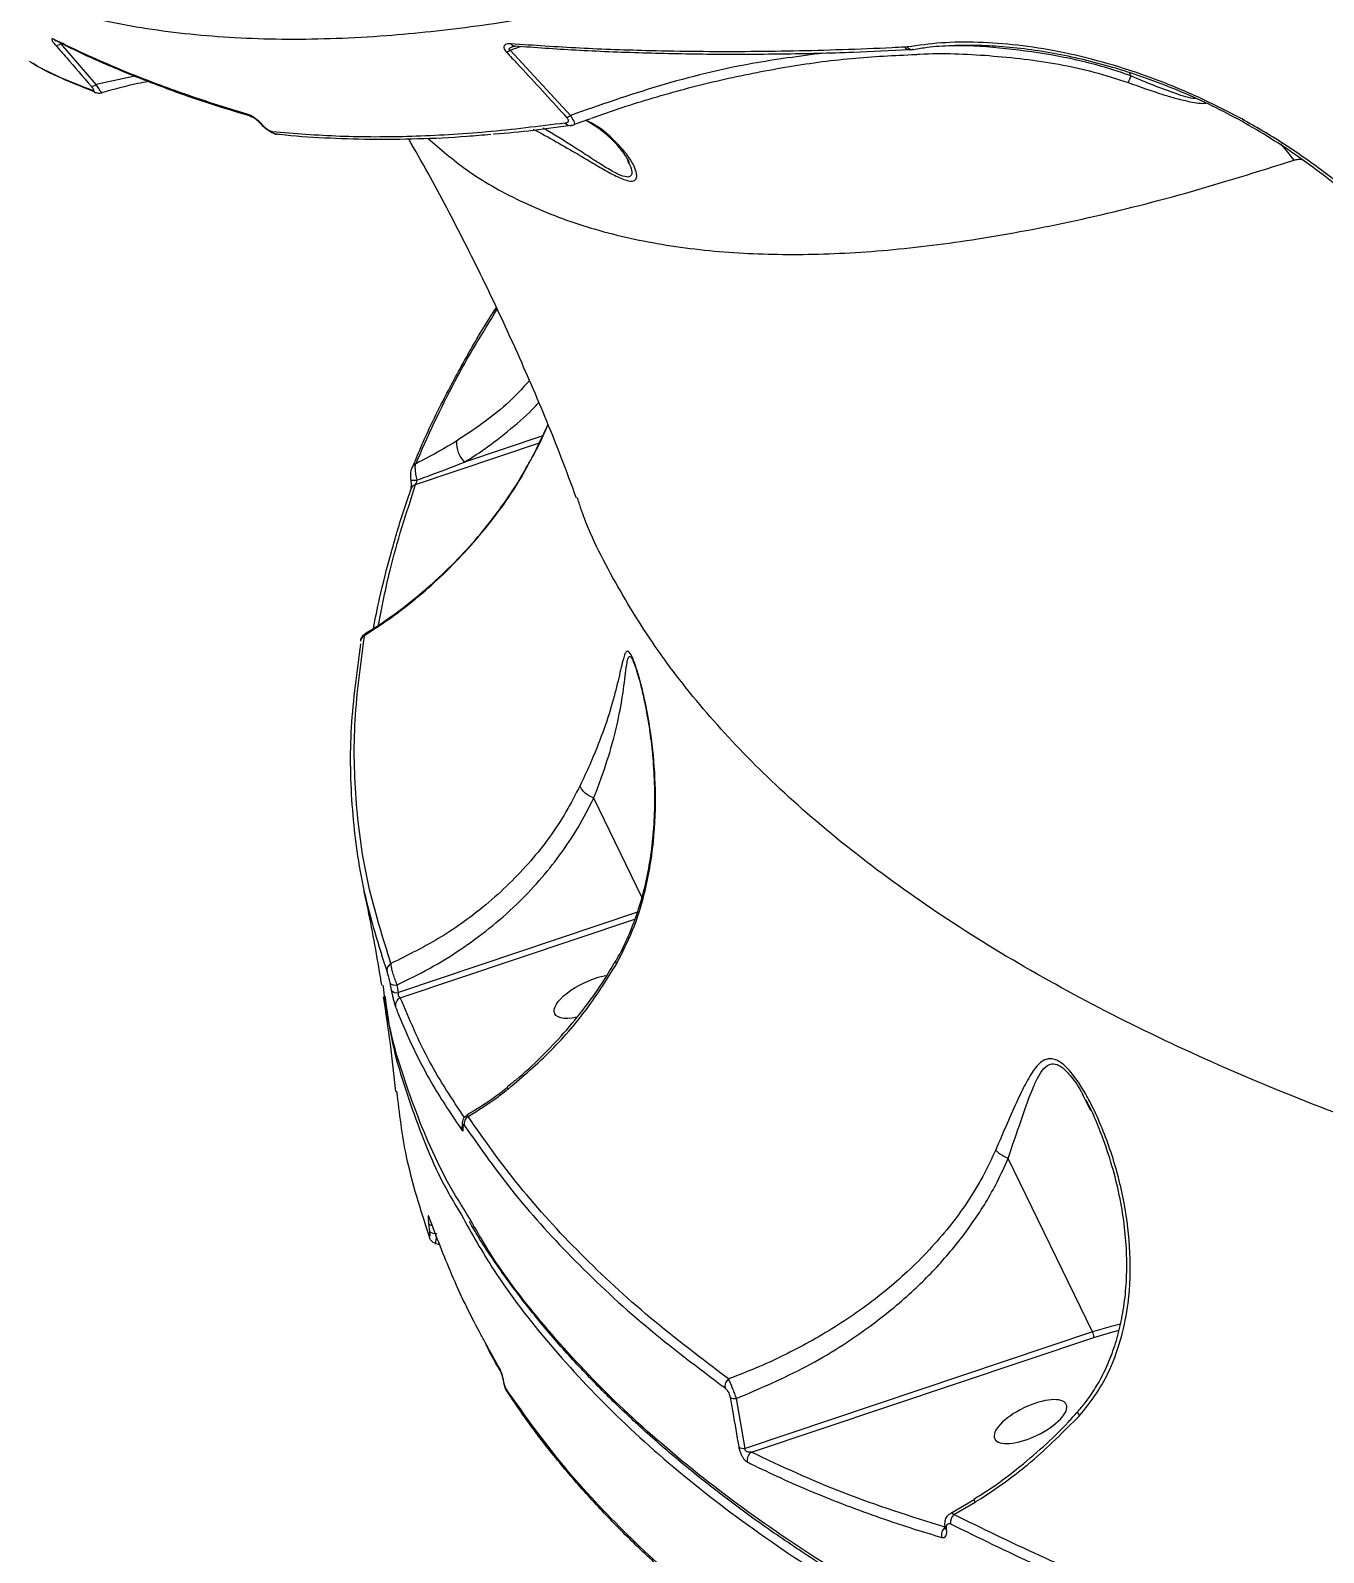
# Model space of a CAD drawing. Header units: millimetres. Extents: x -6028 to 5958, y -6064 to 4137.
# Drawn here: x 1000.6 to 1152.5, y -696.9 to -517.9 of the extents above; entities that cross this region are included whole.
import ezdxf

# ---------------------------------------------------------------- set-up
doc = ezdxf.new("R2010")
doc.units = ezdxf.units.MM
for name, color, linetype in [('DIKOM_ОБЪЕКТ', 7, 'Continuous'), ('DIKOM_РАЗМЕР_ЗОНА', 7, 'Continuous'), ('DIKOM_РАЗМЕР_ОБЪЕКТА', 7, 'Continuous')]:
    doc.layers.add(name, color=color, linetype=linetype)
doc.styles.add('style1', font='arial.ttf', dxfattribs={"width": 0.8})
doc.dimstyles.new('1-50', dxfattribs={"dimtxt": 300, "dimasz": 200, "dimexe": 100, "dimexo": 0, "dimgap": 100, "dimtad": 1, "dimtxsty": 'style1', "dimcen": 200, "dimclrd": 7, "dimclre": 7, "dimclrt": 7, "dimadec": 1, "dimazin": 2, "dimtfac": 1, "dimtmove": 0, "dimatfit": 2, "dimfxl": 0, "dimlwd": 25, "dimlwe": 18, "dimarcsym": 0})

# ---------------------------------------------------------------- blocks, each defined once
blk = doc.blocks.new('*D9')
at = {"layer": 'Defpoints', "color": 0, "transparency": 16777216}
for p in [(-6027.56, 1459.58), (4556.58, 1382.7), (4556.58, -5964.37)]:
    blk.add_point(p, dxfattribs=at)
at = {"layer": 'DIKOM_РАЗМЕР_ЗОНА', "color": 7, "lineweight": 18, "transparency": 16777216}
for p, q in [((-6027.56, 1459.58), (-6027.56, -6064.37)), ((4556.58, 1382.7), (4556.58, -6064.37))]:
    blk.add_line(p, q, dxfattribs=at)
at = {"layer": 'DIKOM_РАЗМЕР_ЗОНА', "color": 7, "lineweight": 25, "transparency": 16777216}
blk.add_line((-5827.56, -5964.37), (4356.58, -5964.37), dxfattribs=at)
at = {"layer": 'DIKOM_РАЗМЕР_ЗОНА', "color": 7, "transparency": 16777216}
for points in [[(-5827.56, -5931.03), (-5827.56, -5997.7), (-6027.56, -5964.37)], [(4356.58, -5931.03), (4356.58, -5997.7), (4556.58, -5964.37)]]:
    blk.add_solid(points, dxfattribs=at)
at = {"layer": 'DIKOM_РАЗМЕР_ЗОНА', "color": 7, "transparency": 16777216, "insert": (157.08, -5711.2), "char_height": 300, "attachment_point": 5, "style": 'style1'}
blk.add_mtext('10600', dxfattribs=at)
blk = doc.blocks.new('*D11')
at = {"layer": 'Defpoints', "color": 0, "transparency": 16777216}
for p in [(259.43, 2965.58), (1920.55, -3002.33), (4022.59, -3002.33)]:
    blk.add_point(p, dxfattribs=at)
at = {"layer": 'DIKOM_РАЗМЕР_ОБЪЕКТА', "color": 7, "lineweight": 18, "transparency": 16777216}
for p, q in [((259.43, 2965.58), (4122.59, 2965.58)), ((1920.55, -3002.33), (4122.59, -3002.33))]:
    blk.add_line(p, q, dxfattribs=at)
at = {"layer": 'DIKOM_РАЗМЕР_ОБЪЕКТА', "color": 7, "lineweight": 25, "transparency": 16777216}
blk.add_line((4022.59, 2765.58), (4022.59, -2802.33), dxfattribs=at)
at = {"layer": 'DIKOM_РАЗМЕР_ОБЪЕКТА', "color": 7, "transparency": 16777216}
for points in [[(3989.25, 2765.58), (4055.92, 2765.58), (4022.59, 2965.58)], [(3989.25, -2802.33), (4055.92, -2802.33), (4022.59, -3002.33)]]:
    blk.add_solid(points, dxfattribs=at)
at = {"layer": 'DIKOM_РАЗМЕР_ОБЪЕКТА', "color": 7, "transparency": 16777216, "insert": (3769.41, -24.42), "char_height": 300, "attachment_point": 5, "rotation": 90, "style": 'style1'}
blk.add_mtext('6000', dxfattribs=at)
blk = doc.blocks.new('*D12')
at = {"layer": 'Defpoints', "color": 0, "transparency": 16777216}
for p in [(3056.58, 1987.9), (-4027.97, 676.5), (3056.58, -3714.77)]:
    blk.add_point(p, dxfattribs=at)
at = {"layer": 'DIKOM_РАЗМЕР_ОБЪЕКТА', "color": 7, "lineweight": 18, "transparency": 16777216}
for p, q in [((3056.58, 1987.9), (3056.58, -3814.77)), ((-4027.97, 676.5), (-4027.97, -3814.77))]:
    blk.add_line(p, q, dxfattribs=at)
at = {"layer": 'DIKOM_РАЗМЕР_ОБЪЕКТА', "color": 7, "lineweight": 25, "transparency": 16777216}
blk.add_line((-3827.97, -3714.77), (2856.58, -3714.77), dxfattribs=at)
at = {"layer": 'DIKOM_РАЗМЕР_ОБЪЕКТА', "color": 7, "transparency": 16777216}
for points in [[(-3827.97, -3681.44), (-3827.97, -3748.11), (-4027.97, -3714.77)], [(2856.58, -3681.44), (2856.58, -3748.11), (3056.58, -3714.77)]]:
    blk.add_solid(points, dxfattribs=at)
at = {"layer": 'DIKOM_РАЗМЕР_ОБЪЕКТА', "color": 7, "transparency": 16777216, "insert": (20, -3461.6), "char_height": 300, "attachment_point": 5, "style": 'style1'}
blk.add_mtext('7100', dxfattribs=at)

msp = doc.modelspace()

# ---------------------------------------------------------------- linework, layer by layer
at = {"layer": 'DIKOM_ОБЪЕКТ', "color": 7, "linetype": 'Continuous', "lineweight": 15}
for p, q in [((1008.297, -524.298), (1004.128, -519.49)), ((1056.938, -520.255), (1058.164, -519.844)), ((1064.02, -527.935), (1056.938, -520.255)), ((1103.344, -519.906), (1103.308, -519.907)), ((1103.601, -519.88), (1103.344, -519.906)), ((1103.853, -520.226), (1103.826, -520.227)), ((1104.765, -520.15), (1104.299, -520.229)), ((1012.814, -523.3), (1008.297, -524.298)), ((1129.906, -523.29), (1129.729, -522.926)), ((1027.695, -528.982), (1027.691, -528.978)), ((1066.394, -528.323), (1064.476, -529.005)), ((1070.729, -533.179), (1070.857, -533.493)), ((1045.831, -571.315), (1060.395, -566.429)), ((1060.779, -565.602), (1051.567, -568.692)), ((1064.882, -572.984), (1064.846, -572.872)), ((1039.398, -589.73), (1039.411, -589.655)), ((1072.42, -619.822), (1066.759, -608.201)), ((1071.889, -621.6), (1043.825, -631.014)), ((1044.029, -631.644), (1071.597, -622.396)), ((1042.787, -629.878), (1042.969, -630.766)), ((1043.825, -631.014), (1043.642, -630.124)), ((1056.629, -642.16), (1056.632, -642.157)), ((1124.522, -643.65), (1125.142, -644.882)), ((1125.385, -670.918), (1115.455, -650.535)), ((1047.342, -658.172), (1047.451, -659.104)), ((1048.705, -660.705), (1048.167, -660.551)), ((1125.385, -670.918), (1084.571, -684.609)), ((1085.286, -685.068), (1125.525, -671.569)), ((1084.571, -684.609), (1083.542, -678.748)), ((1108.71, -692.218), (1111.448, -690.624)), ((1109.093, -692.401), (1111.59, -690.927))]:
    msp.add_line(p, q, dxfattribs=at)
at = {"layer": 'DIKOM_ОБЪЕКТ', "color": 7, "linetype": 'Continuous', "lineweight": 15, "flags": 128}
for points in [[(1104.246, -520.187), (1104.25, -520.186), (1104.288, -520.178)], [(1027.777, -529.008), (1027.703, -528.989), (1027.695, -528.982)], [(1149.076, -533.188), (1148.171, -532.07), (1147.502, -531.28)], [(1056.708, -642.372), (1056.641, -642.238), (1056.626, -642.166), (1056.629, -642.16)], [(1051.371, -646.705), (1051.373, -646.723), (1051.413, -646.858)], [(1047.406, -657.43), (1047.437, -657.576), (1047.447, -657.606)], [(1128.674, -670.005), (1127.562, -670.272), (1125.385, -670.918)], [(1125.525, -671.569), (1127.751, -670.913), (1128.518, -670.728)]]:
    msp.add_lwpolyline(points, dxfattribs=at)
at = {"layer": 'DIKOM_ОБЪЕКТ', "color": 7, "linetype": 'Continuous', "lineweight": 15}
for centre, radius, start, end in [((1003.941, -518.492), 0.782, 219.65822, 244.44535), ((1003.549, -518.825), 0.881, 269.53593, 311.04212), ((1056.084, -519.172), 1.38, 287.24399, 308.27131), ((1057.582, -519.153), 0.659, 214.06851, 265.09577), ((1103.845, -519.616), 0.611, 208.42456, 267.80394), ((1103.871, -519.633), 0.594, 207.40114, 268.05797), ((1104.177, -519.5), 0.69, 213.44874, 275.77017), ((1007.729, -523.619), 0.886, 268.32577, 309.9131), ((1008.556, -524.452), 0.869, 219.82182, 249.576), ((1026.751, -527.365), 0.744, 217.26787, 253.85098), ((1064.043, -528.329), 0.801, 218.84517, 276.58876), ((1063.2, -526.834), 1.373, 285.40745, 306.66528), ((1029.627, -529.314), 0.844, 219.64107, 263.98123), ((1053.959, -566.354), 3.345, 177.62062, 224.35928), ((1046.172, -569.619), 0.816, 113.53761, 155.36069), ((1046.05, -572.098), 0.813, 105.58697, 158.90428), ((1045.556, -568.135), 2.685, 264.51754, 279.87214), ((1040.22, -589.82), 0.867, 115.56308, 168.77751), ((1043.395, -628.452), 0.944, 119.34429, 190.03864), ((1043.404, -629.341), 0.818, 221.00909, 286.87275), ((1043.589, -630.228), 0.821, 220.90979, 286.69098), ((1044.415, -632.533), 0.97, 113.44395, 189.51483), ((1052.511, -646.459), 0.999, 121.85776, 189.60545), ((1052.18, -647.018), 0.936, 159.66917, 191.71127), ((1047.803, -657.815), 0.583, 217.82019, 268.18355), ((1048.103, -658.444), 0.928, 225.31858, 282.61913), ((1124.337, -671.484), 1.191, 355.89905, 28.37048), ((1056.509, -675.223), 0.766, 185.63887, 210.56571), ((1057.281, -677.545), 0.812, 186.14809, 214.32457), ((1083.289, -677.335), 1.117, 127.41681, 189.11499), ((1083.354, -677.603), 1.16, 240.37459, 279.33743), ((1084.402, -683.45), 1.172, 239.50841, 278.3242), ((1085.889, -685.992), 1.103, 123.11678, 191.7802), ((1112.42, -690.329), 1.023, 195.66553, 215.75076), ((1109.889, -693.304), 1.204, 131.39683, 189.00103), ((1108.754, -694.8), 1.141, 127.00962, 194.31331), ((1108.36, -693.843), 0.316, 191.28298, 243.75843)]:
    msp.add_arc(centre, radius, start, end, dxfattribs=at)
at = {"layer": 'DIKOM_ОБЪЕКТ', "color": 7, "linetype": 'Continuous', "lineweight": 15, "extrusion": (0, 0, -1)}
for start_param, end_param in [(0.1464419, 2.2269893), (5.2747684, 6.4296272)]:
    msp.add_ellipse((1066.374, -631.503), major_axis=(-4.205, -2.022), ratio=0.3819809, start_param=start_param, end_param=end_param, dxfattribs=at)
msp.add_ellipse((1118.085, -681.465), major_axis=(-4.205, -2.022), ratio=0.3819809, dxfattribs=at)
at = {"layer": 'DIKOM_ОБЪЕКТ', "color": 7, "linetype": 'Continuous', "lineweight": 15}
for points, knots in [([(1261.386, -746.094), (1261.033, -743.968), (1260.011, -737.801), (1258.081, -727.627), (1255.494, -715.597), (1252.593, -703.631), (1249.387, -691.733), (1245.873, -679.91), (1242.056, -668.17), (1237.937, -656.518), (1233.519, -644.961), (1228.803, -633.504), (1223.793, -622.155), (1218.491, -610.919), (1212.899, -599.803), (1207.022, -588.813), (1200.862, -577.953), (1194.423, -567.232), (1187.708, -556.653), (1180.72, -546.224), (1173.464, -535.949), (1165.944, -525.835), (1158.164, -515.886), (1150.124, -506.111), (1143.182, -498.055), (1138.888, -493.284), (1137.428, -491.662)], [0, 0, 0, 0, 0.0228178, 0.0662199, 0.1096225, 0.1530249, 0.1964274, 0.2398294, 0.2832317, 0.3266334, 0.3700355, 0.4134368, 0.4568382, 0.5002394, 0.5436402, 0.5870409, 0.6304411, 0.6738412, 0.7172409, 0.7606405, 0.8040401, 0.8474388, 0.8908377, 0.9342362, 0.9776342, 1, 1, 1, 1]), ([(993.124, -511.371), (995.635, -512.479), (1000.827, -514.771), (1009.832, -517.082), (1019.818, -518.583), (1030.647, -519.115), (1041.729, -518.712), (1052.935, -517.514), (1064.136, -515.671), (1075.888, -513.121), (1088.135, -509.877), (1100.764, -505.973), (1113.745, -501.417), (1125.634, -496.819), (1133.307, -493.566), (1136.434, -492.24)], [0, 0, 0, 0, 0.0813952, 0.1683674, 0.2553395, 0.3421735, 0.4287334, 0.5031701, 0.5780021, 0.6529221, 0.7278421, 0.8026741, 0.8760929, 0.9495111, 1, 1, 1, 1]), ([(1003.34, -518.991), (1003.244, -518.954), (1003.087, -518.891), (1003.05, -518.998), (1003.141, -519.196), (1003.325, -519.454), (1003.477, -519.631), (1003.542, -519.707)], [0, 0, 0, 0, 0.3038336, 0.5023119, 0.7017232, 0.8732495, 1, 1, 1, 1]), ([(1026.159, -527.815), (1025.816, -527.714), (1024.098, -527.205), (1019.715, -525.821), (1013.261, -523.487), (1007.446, -521.002), (1004.245, -519.434), (1003.34, -518.991)], [0, 0, 0, 0, 0.041373, 0.2068742, 0.5381552, 0.8694384, 1, 1, 1, 1]), ([(1003.542, -519.707), (1003.962, -520.183), (1005.361, -521.774), (1006.738, -523.38), (1007.703, -524.504)], [0, 0, 0, 0, 0.2996387, 1, 1, 1, 1]), ([(1003.597, -519.195), (1003.593, -519.192), (1003.582, -519.187), (1003.587, -519.189), (1003.591, -519.191)], [0, 0, 0, 0, 0.3730299, 1, 1, 1, 1]), ([(1026.404, -528.017), (1024.792, -527.533), (1021.187, -526.451), (1015.881, -524.568), (1010.468, -522.399), (1006.387, -520.597), (1004.193, -519.465), (1003.623, -519.171)], [0, 0, 0, 0, 0.195177, 0.4364171, 0.6766559, 0.9158643, 1, 1, 1, 1]), ([(1057.037, -519.522), (1056.794, -519.525), (1056.449, -519.527), (1056.204, -519.734), (1056.162, -519.941), (1056.251, -520.184), (1056.376, -520.363), (1056.469, -520.464), (1056.493, -520.49)], [0, 0, 0, 0, 0.4029975, 0.5733402, 0.7451252, 0.8533448, 0.9617285, 1, 1, 1, 1]), ([(1056.493, -520.49), (1056.931, -520.954), (1059.119, -523.274), (1061.472, -525.833), (1063.369, -527.94), (1063.565, -528.158)], [0, 0, 0, 0, 0.1831702, 0.9158721, 1, 1, 1, 1]), ([(1056.938, -520.255), (1056.924, -520.249), (1056.896, -520.236), (1056.858, -520.209), (1056.836, -520.184), (1056.824, -520.157), (1056.821, -520.125), (1056.855, -520.044), (1057.002, -519.947), (1057.186, -519.861), (1057.32, -519.821), (1057.362, -519.808)], [0, 0, 0, 0, 0.0441804, 0.089688, 0.1356712, 0.1499833, 0.1993204, 0.2651245, 0.5254202, 0.8511082, 1, 1, 1, 1]), ([(1103.308, -519.907), (1102.816, -519.932), (1100.359, -520.053), (1094.027, -520.307), (1084.483, -520.497), (1074.23, -520.395), (1065.079, -520.069), (1059.717, -519.705), (1057.037, -519.522)], [0, 0, 0, 0, 0.0299897, 0.1499481, 0.390056, 0.6301648, 0.8150831, 1, 1, 1, 1]), ([(1057.529, -519.814), (1057.494, -519.81), (1057.392, -519.798), (1057.323, -519.816), (1057.343, -519.809), (1057.345, -519.809)], [0, 0, 0, 0, 0.3171167, 0.9376765, 1, 1, 1, 1]), ([(1103.824, -520.237), (1101.634, -520.342), (1096.57, -520.586), (1088.833, -520.757), (1080.576, -520.788), (1072.494, -520.629), (1064.787, -520.318), (1059.876, -519.969), (1057.527, -519.802)], [0, 0, 0, 0, 0.1336067, 0.3090157, 0.4847153, 0.6609057, 0.8377676, 1, 1, 1, 1]), ([(1093.759, -520.613), (1090.949, -520.979), (1084.398, -521.832), (1074.425, -524.289), (1067.486, -526.721), (1064.02, -527.935)], [0, 0, 0, 0, 0.2732275, 0.6369517, 1, 1, 1, 1]), ([(1167.672, -550.167), (1166.558, -548.638), (1164.328, -545.58), (1160.418, -541.331), (1156.194, -537.412), (1151.708, -533.86), (1146.952, -530.632), (1141.98, -527.776), (1136.873, -525.304), (1131.7, -523.236), (1126.536, -521.601), (1121.454, -520.393), (1116.552, -519.617), (1111.912, -519.285), (1107.545, -519.331), (1104.914, -519.697), (1103.601, -519.88)], [0, 0, 0, 0, 0.0751066, 0.1502151, 0.2212821, 0.2925772, 0.3636451, 0.4347701, 0.5061243, 0.5772485, 0.6483404, 0.7196586, 0.7907505, 0.8604283, 0.9303199, 1, 1, 1, 1]), ([(1104.246, -520.186), (1104.224, -520.19), (1104.095, -520.213), (1103.961, -520.219), (1103.851, -520.223)], [0, 0, 0, 0, 0.16974918, 1, 1, 1, 1]), ([(1104.604, -520.762), (1104.769, -520.751), (1107.62, -520.568), (1113.255, -520.814), (1120.094, -521.588), (1125.549, -522.768), (1128.23, -523.639), (1129.57, -524.074)], [0, 0, 0, 0, 0.0198354, 0.3429353, 0.667682, 0.8338772, 1, 1, 1, 1]), ([(1167.188, -550.156), (1166.87, -549.691), (1165.863, -548.218), (1163.913, -545.801), (1161.363, -542.918), (1158.587, -540.126), (1155.625, -537.447), (1152.504, -534.908), (1149.255, -532.535), (1145.911, -530.348), (1142.505, -528.364), (1139.064, -526.598), (1135.605, -525.05), (1132.131, -523.695), (1128.634, -522.529), (1125.121, -521.552), (1121.623, -520.772), (1118.171, -520.195), (1114.804, -519.828), (1111.552, -519.668), (1108.471, -519.731), (1106.202, -519.895), (1105.035, -520.102), (1104.765, -520.15)], [0, 0, 0, 0, 0.023225, 0.0736098, 0.1244939, 0.1757418, 0.2271808, 0.2785895, 0.3297455, 0.3804801, 0.4306631, 0.4802102, 0.5290978, 0.5779313, 0.6274082, 0.6775569, 0.7282807, 0.779439, 0.8308632, 0.8823551, 0.9336713, 0.9846485, 1, 1, 1, 1]), ([(1129.906, -523.29), (1129.236, -523.058), (1126.651, -522.161), (1121.999, -521.004), (1115.97, -520.123), (1111.505, -519.736), (1109.078, -519.751), (1108.667, -519.753)], [0, 0, 0, 0, 0.09830264, 0.37913618, 0.66107327, 0.9425621, 1, 1, 1, 1]), ([(1007.889, -525.008), (1005.304, -524.01), (1002.681, -522.997), (1000.467, -521.578), (1000.435, -521.558)], [0, 0, 0, 0, 0.9854271, 1, 1, 1, 1]), ([(1008.121, -525.189), (1006.998, -524.738), (1004.519, -523.741), (1002.065, -522.573), (1000.779, -521.813), (1000.691, -521.762)], [0, 0, 0, 0, 0.4353061, 0.9617438, 1, 1, 1, 1]), ([(1066.49, -528.26), (1066.641, -528.204), (1069.162, -527.271), (1074.178, -525.674), (1081.626, -523.705), (1089.253, -522.196), (1096.911, -521.124), (1102.073, -520.881), (1104.604, -520.762)], [0, 0, 0, 0, 0.0126394, 0.211181, 0.410471, 0.6095114, 0.8085222, 1, 1, 1, 1]), ([(1014.441, -523.95), (1014.021, -524.028), (1012.157, -524.372), (1010.352, -524.881), (1008.954, -525.275)], [0, 0, 0, 0, 0.2253952, 1, 1, 1, 1]), ([(1129.57, -524.074), (1129.577, -524.06), (1129.618, -523.979), (1129.719, -523.759), (1129.84, -523.461), (1129.907, -523.298)], [0, 0, 0, 0, 0.0843611, 0.497344, 1, 1, 1, 1]), ([(1129.57, -524.074), (1130.93, -524.554), (1132.828, -525.224), (1135.276, -525.976), (1136.96, -526.354), (1138.201, -526.58), (1138.685, -526.476), (1138.701, -526.472)], [0, 0, 0, 0, 0.432776, 0.6046124, 0.77987, 0.9930894, 1, 1, 1, 1]), ([(1129.907, -523.298), (1129.907, -523.297), (1129.908, -523.295), (1129.907, -523.292), (1129.906, -523.291), (1129.906, -523.29)], [0, 0, 0, 0, 0.3427138, 0.8105414, 1, 1, 1, 1]), ([(1137.553, -525.957), (1137.517, -525.957), (1136.818, -525.948), (1135.033, -525.329), (1132.533, -524.418), (1130.783, -523.659), (1129.908, -523.299), (1129.907, -523.298)], [0, 0, 0, 0, 0.01639696, 0.31641299, 0.65732414, 0.99953247, 1, 1, 1, 1]), ([(1007.703, -524.504), (1007.738, -524.547), (1007.829, -524.656), (1007.947, -524.823), (1008.012, -524.961), (1008.001, -525.037), (1007.928, -525.018), (1007.889, -525.008)], [0, 0, 0, 0, 0.1208076, 0.3075701, 0.5229617, 0.7375219, 1, 1, 1, 1]), ([(1008.961, -525.306), (1008.867, -525.324), (1008.687, -525.36), (1008.437, -525.329), (1008.307, -525.282), (1008.247, -525.261)], [0, 0, 0, 0, 0.3679931, 0.7114219, 1, 1, 1, 1]), ([(1008.958, -525.291), (1008.96, -525.295), (1008.971, -525.327), (1008.875, -525.194), (1008.673, -524.89), (1008.455, -524.549), (1008.324, -524.341), (1008.297, -524.298)], [0, 0, 0, 0, 0.0481076, 0.3552177, 0.6474279, 0.926796, 1, 1, 1, 1]), ([(1027.777, -529.008), (1027.653, -528.877), (1027.404, -528.617), (1026.976, -528.266), (1026.532, -527.963), (1026.289, -527.867), (1026.159, -527.815)], [0, 0, 0, 0, 0.2322479, 0.4640376, 0.7140719, 1, 1, 1, 1]), ([(1027.69, -528.979), (1027.682, -528.969), (1027.607, -528.881), (1027.411, -528.689), (1027.114, -528.431), (1026.822, -528.224), (1026.632, -528.115), (1026.54, -528.078), (1026.544, -528.079), (1026.545, -528.08)], [0, 0, 0, 0, 0.0228471, 0.2004788, 0.4119156, 0.647605, 0.8254796, 0.9470621, 1, 1, 1, 1]), ([(1028.076, -529.36), (1028.07, -529.355), (1027.932, -529.247), (1027.813, -529.109), (1027.7, -528.978)], [0, 0, 0, 0, 0.0469549, 1, 1, 1, 1]), ([(1028.977, -529.853), (1028.948, -529.848), (1028.852, -529.831), (1028.632, -529.727), (1028.336, -529.527), (1028.037, -529.28), (1027.864, -529.099), (1027.777, -529.008)], [0, 0, 0, 0, 0.1044287, 0.3454333, 0.5759569, 0.7877596, 1, 1, 1, 1]), ([(1029.541, -530.145), (1029.499, -530.143), (1029.336, -530.135), (1029.018, -530.015), (1028.58, -529.781), (1028.244, -529.5), (1028.076, -529.36)], [0, 0, 0, 0, 0.0738334, 0.2903982, 0.6456006, 1, 1, 1, 1]), ([(1063.419, -528.832), (1060.311, -529.219), (1054.094, -529.991), (1045.29, -530.477), (1036.846, -530.508), (1031.6, -530.071), (1028.977, -529.853)], [0, 0, 0, 0, 0.2491219, 0.4982435, 0.7491217, 1, 1, 1, 1]), ([(1054.996, -530.091), (1055.036, -530.089), (1058.029, -529.915), (1061.236, -529.47), (1064.4, -529.03)], [0, 0, 0, 0, 0.0132194, 1, 1, 1, 1]), ([(1059.658, -529.569), (1059.667, -529.573), (1060.593, -530.006), (1062.341, -531.025), (1064.686, -532.361), (1066.087, -533.195), (1066.668, -533.54)], [0, 0, 0, 0, 0.003566, 0.3718103, 0.7397645, 1, 1, 1, 1]), ([(1070.857, -533.493), (1071.003, -533.796), (1071.312, -534.44), (1071.223, -535.064), (1070.678, -535.245), (1069.989, -535.015), (1069.126, -534.604), (1068.01, -533.956), (1066.296, -532.858), (1063.917, -531.288), (1062.053, -530.17), (1060.83, -529.436)], [0, 0, 0, 0, 0.118407, 0.2518079, 0.3419957, 0.4314602, 0.4459373, 0.5502108, 0.6649103, 0.7800157, 1, 1, 1, 1]), ([(1063.565, -528.158), (1063.604, -528.205), (1063.685, -528.303), (1063.755, -528.457), (1063.766, -528.601), (1063.685, -528.763), (1063.527, -528.804), (1063.419, -528.832)], [0, 0, 0, 0, 0.1212148, 0.2523156, 0.4116162, 0.5993501, 1, 1, 1, 1]), ([(1064.476, -529.007), (1064.499, -529.006), (1064.575, -529), (1064.52, -528.77), (1064.322, -528.379), (1064.112, -528.07), (1064.02, -527.935)], [0, 0, 0, 0, 0.1472752, 0.4856549, 0.7755051, 1, 1, 1, 1]), ([(1064.479, -529.026), (1064.437, -529.046), (1064.323, -529.102), (1064.206, -529.108), (1064.132, -529.112)], [0, 0, 0, 0, 0.3672717, 1, 1, 1, 1]), ([(1070.959, -533.463), (1070.916, -533.369), (1070.813, -533.146), (1070.444, -532.558), (1069.799, -531.705), (1068.823, -530.658), (1067.492, -529.516), (1066.333, -528.813), (1065.792, -528.484)], [0, 0, 0, 0, 0.0799279, 0.1911238, 0.3360685, 0.5467174, 0.7883677, 1, 1, 1, 1]), ([(1066.668, -533.54), (1067.243, -533.877), (1068.419, -534.567), (1070.014, -535.398), (1071.16, -535.741), (1071.691, -535.566), (1071.847, -535.147), (1071.765, -534.514), (1071.422, -533.685), (1070.6, -532.356), (1069.029, -530.677), (1067.408, -529.266), (1066.181, -528.681), (1066.037, -528.613)], [0, 0, 0, 0, 0.0721809, 0.1475863, 0.2236907, 0.2900252, 0.3518819, 0.4152517, 0.5055828, 0.5960155, 0.781433, 0.9743164, 1, 1, 1, 1]), ([(1054.649, -530.17), (1053.721, -530.255), (1050.795, -530.524), (1046.069, -530.729), (1040.463, -530.805), (1035.083, -530.613), (1031.445, -530.389), (1029.66, -530.162), (1029.54, -530.147)], [0, 0, 0, 0, 0.1024963, 0.3231082, 0.543608, 0.7639033, 0.9841369, 1, 1, 1, 1]), ([(1064.73, -572.913), (1064.144, -571.32), (1062.509, -566.871), (1059.494, -559.631), (1055.73, -551.217), (1051.666, -542.925), (1048.105, -536.095), (1045.784, -532.052), (1045.015, -530.712)], [0, 0, 0, 0, 0.1118717, 0.3123648, 0.5111177, 0.7080987, 0.9032951, 1, 1, 1, 1]), ([(1047.319, -530.639), (1048.767, -531.901), (1052, -534.716), (1058.071, -538.13), (1065.351, -541.025), (1073.554, -543.035), (1082.413, -544.145), (1091.871, -544.39), (1101.856, -543.827), (1112.58, -542.457), (1124.052, -540.236), (1136.201, -537.228), (1144.785, -534.535), (1149.076, -533.188)], [0, 0, 0, 0, 0.0746919, 0.1666658, 0.2613185, 0.3560477, 0.4507027, 0.5410116, 0.6313859, 0.721695, 0.8144401, 0.9072546, 1, 1, 1, 1]), ([(1149.076, -533.188), (1149.239, -533.142), (1149.51, -533.066), (1149.844, -533.093), (1149.975, -533.104)], [0, 0, 0, 0, 0.6065036, 1, 1, 1, 1]), ([(1045.545, -569.103), (1045.879, -568.29), (1046.911, -565.775), (1048.966, -561.545), (1051.724, -556.422), (1053.857, -552.743), (1055.152, -550.773), (1055.326, -550.51)], [0, 0, 0, 0, 0.1315823, 0.40708344, 0.68261964, 0.95756658, 1, 1, 1, 1]), ([(1045.845, -568.871), (1047.275, -565.654), (1049.96, -559.61), (1053.679, -553.538), (1055.418, -550.699)], [0, 0, 0, 0, 0.5322876, 1, 1, 1, 1]), ([(1059.208, -559.092), (1058.33, -560.053), (1055.846, -562.768), (1052.669, -564.862), (1050.616, -566.215)], [0, 0, 0, 0, 0.3536695, 1, 1, 1, 1]), ([(1051.567, -568.692), (1052.336, -568.2), (1054.229, -566.99), (1057.012, -564.81), (1059.153, -562.952), (1060.155, -561.84), (1060.294, -561.686)], [0, 0, 0, 0, 0.2406756, 0.5920302, 0.9433796, 1, 1, 1, 1]), ([(1039.846, -589.038), (1040.759, -588.442), (1043.91, -586.385), (1048.938, -582.242), (1054.222, -576.496), (1058.478, -570.47), (1060.43, -566.313), (1061.372, -564.307)], [0, 0, 0, 0, 0.0971371, 0.3352589, 0.5789202, 0.7968102, 1, 1, 1, 1]), ([(1059.013, -569.023), (1059.364, -568.419), (1060.252, -566.891), (1060.952, -565.287), (1061.376, -564.317)], [0, 0, 0, 0, 0.395306, 1, 1, 1, 1]), ([(1050.616, -566.215), (1049.269, -567.017), (1047.714, -567.942), (1046.065, -568.762), (1045.845, -568.871)], [0, 0, 0, 0, 0.86663907, 1, 1, 1, 1]), ([(1046.017, -570.78), (1045.962, -570.556), (1045.852, -570.108), (1045.781, -569.494), (1045.788, -569.084), (1045.831, -568.924), (1045.845, -568.871)], [0, 0, 0, 0, 0.2864832, 0.5730491, 0.8569699, 1, 1, 1, 1]), ([(1046.017, -570.78), (1046.4, -570.64), (1048.261, -569.96), (1050.104, -569.254), (1051.567, -568.692)], [0, 0, 0, 0, 0.20607053, 1, 1, 1, 1]), ([(1039.843, -588.865), (1040.332, -588.569), (1041.997, -587.562), (1044.667, -585.591), (1047.834, -582.974), (1050.784, -580.133), (1053.506, -577.121), (1055.955, -573.945), (1057.797, -571.244), (1058.72, -569.559), (1059.013, -569.023)], [0, 0, 0, 0, 0.0607826, 0.2069144, 0.3531008, 0.4993419, 0.6453957, 0.7894833, 0.9330884, 1, 1, 1, 1]), ([(1045.322, -570.994), (1045.307, -570.872), (1045.268, -570.544), (1045.272, -569.968), (1045.3, -569.552), (1045.417, -569.324), (1045.431, -569.296)], [0, 0, 0, 0, 0.19954943, 0.53651424, 0.94319791, 1, 1, 1, 1]), ([(1040.867, -588.233), (1041.096, -587.067), (1041.678, -584.111), (1042.956, -579.254), (1044.208, -574.944), (1045.094, -572.433), (1045.313, -571.81)], [0, 0, 0, 0, 0.2185753, 0.5540205, 0.8893545, 1, 1, 1, 1]), ([(1041.468, -587.845), (1041.879, -585.702), (1042.909, -580.334), (1044.734, -574.7), (1045.831, -571.315)], [0, 0, 0, 0, 0.399081, 1, 1, 1, 1]), ([(1045.287, -571.817), (1045.288, -571.815), (1045.289, -571.81), (1045.305, -571.73), (1045.322, -571.577), (1045.33, -571.32), (1045.323, -571.042), (1045.303, -570.865), (1045.296, -570.808)], [0, 0, 0, 0, 0.0942737, 0.2244529, 0.3878204, 0.6104267, 0.8750411, 1, 1, 1, 1]), ([(1045.831, -571.315), (1045.836, -571.305), (1045.857, -571.263), (1045.901, -571.153), (1045.962, -570.975), (1045.998, -570.846), (1046.017, -570.78)], [0, 0, 0, 0, 0.0804087, 0.3666698, 0.6762537, 1, 1, 1, 1]), ([(1211.731, -661.796), (1206.718, -660.692), (1196.693, -658.482), (1182.362, -654.657), (1168.592, -650.462), (1155.012, -645.707), (1141.78, -640.379), (1129.041, -634.448), (1117.153, -628.048), (1106.199, -621.183), (1096.25, -613.868), (1087.618, -606.347), (1080.28, -598.667), (1074.135, -590.883), (1069.146, -582.762), (1066.074, -576.782), (1065.023, -573.435), (1064.882, -572.984)], [0, 0, 0, 0, 0.0651485, 0.1302971, 0.1960938, 0.2618902, 0.3346275, 0.4074204, 0.4801561, 0.5550362, 0.6299788, 0.7048574, 0.7753064, 0.8458078, 0.9162554, 0.9887358, 1, 1, 1, 1]), ([(1039.366, -590.044), (1038.909, -593.317), (1037.994, -599.886), (1038.214, -609.606), (1039.522, -619.233), (1041.484, -625.488), (1042.466, -628.616)], [0, 0, 0, 0, 0.2470472, 0.4959964, 0.7479984, 1, 1, 1, 1]), ([(1042.933, -627.629), (1041.963, -624.544), (1040.023, -618.373), (1038.698, -608.804), (1038.454, -599.037), (1039.382, -592.371), (1039.846, -589.038)], [0, 0, 0, 0, 0.2484763, 0.4969512, 0.748476, 1, 1, 1, 1]), ([(1039.378, -589.651), (1039.384, -589.608), (1039.397, -589.492), (1039.489, -589.273), (1039.643, -589.042), (1039.799, -588.944), (1039.868, -588.901)], [0, 0, 0, 0, 0.163867, 0.4454225, 0.7565709, 1, 1, 1, 1]), ([(1039.846, -589.038), (1039.837, -588.955), (1039.828, -588.87), (1039.86, -588.892), (1039.86, -588.892)], [0, 0, 0, 0, 0.9863191, 1, 1, 1, 1]), ([(1069.43, -627.684), (1070.103, -626.378), (1071.449, -623.763), (1072.952, -618.911), (1073.909, -613.338), (1074.113, -607.421), (1073.707, -601.851), (1073.031, -597.778), (1072.371, -594.948), (1071.89, -593.222), (1071.376, -591.741), (1070.935, -590.927), (1070.639, -590.862), (1070.426, -591.193), (1070.14, -592.113), (1069.725, -593.977), (1068.989, -596.992), (1067.873, -600.402), (1066.569, -603.705), (1065.542, -605.887), (1065.154, -606.712)], [0, 0, 0, 0, 0.0640658, 0.1282388, 0.2170706, 0.3060318, 0.3833437, 0.4604822, 0.4901553, 0.5197415, 0.5505446, 0.5816411, 0.6087085, 0.6342411, 0.6598475, 0.7316535, 0.8036995, 0.8790128, 0.9542788, 1, 1, 1, 1]), ([(1066.753, -608.195), (1066.753, -608.194), (1066.855, -607.952), (1067.515, -606.232), (1068.61, -603.124), (1069.618, -599.195), (1070.253, -595.667), (1070.516, -593.331), (1070.7, -592.088), (1070.838, -591.566), (1071.043, -591.458), (1071.26, -591.764), (1071.382, -592.021), (1071.394, -592.048)], [0, 0, 0, 0, 0.0001335, 0.03022139, 0.21541507, 0.40461339, 0.58252318, 0.76388641, 0.82405351, 0.88527232, 0.94516053, 0.99442494, 1, 1, 1, 1]), ([(1073.157, -598.966), (1073.024, -598.223), (1072.78, -596.857), (1072.368, -595.108), (1072.005, -593.776), (1071.713, -592.853), (1071.497, -592.272), (1071.419, -592.106), (1071.392, -592.048)], [0, 0, 0, 0, 0.27089705, 0.49797816, 0.67378621, 0.81921354, 0.93695282, 1, 1, 1, 1]), ([(1069.3, -627.402), (1069.529, -627.009), (1070.19, -625.871), (1071.119, -623.789), (1072.092, -621.157), (1072.885, -618.301), (1073.46, -615.265), (1073.831, -612.035), (1073.977, -608.633), (1073.896, -605.195), (1073.605, -602.002), (1073.342, -599.939), (1073.166, -599.012), (1073.157, -598.966)], [0, 0, 0, 0, 0.0475232, 0.1375259, 0.2329593, 0.3333893, 0.4378757, 0.5461458, 0.66329, 0.7847127, 0.8982718, 0.9950002, 1, 1, 1, 1]), ([(1065.154, -606.712), (1064.619, -607.749), (1063.013, -610.865), (1059.473, -615.704), (1054.472, -620.596), (1048.921, -624.65), (1044.94, -626.63), (1042.933, -627.629)], [0, 0, 0, 0, 0.1161109, 0.3488602, 0.5873476, 0.7918639, 1, 1, 1, 1]), ([(1043.642, -630.124), (1044.924, -629.504), (1047.487, -628.264), (1051.108, -626.031), (1054.535, -623.523), (1058.62, -619.936), (1062.111, -615.943), (1064.986, -611.66), (1066.168, -609.354), (1066.759, -608.201)], [0, 0, 0, 0, 0.126452, 0.2529006, 0.3828706, 0.5128356, 0.7531111, 0.8765563, 1, 1, 1, 1]), ([(1066.753, -608.195), (1066.549, -608.097), (1066.142, -607.902), (1065.634, -607.505), (1065.307, -607.122), (1065.184, -606.857), (1065.159, -606.737), (1065.154, -606.712)], [0, 0, 0, 0, 0.25251333, 0.50503164, 0.75759872, 0.94868693, 1, 1, 1, 1]), ([(1066.759, -608.201), (1066.758, -608.2), (1066.757, -608.198), (1066.755, -608.196), (1066.753, -608.195), (1066.753, -608.195)], [0, 0, 0, 0, 0.454172, 0.8210194, 1, 1, 1, 1]), ([(1041.85, -630.181), (1041.764, -629.65), (1041.22, -626.317), (1040.564, -622.63), (1039.844, -619.483), (1039.763, -619.128)], [0, 0, 0, 0, 0.1439735, 0.9033614, 1, 1, 1, 1]), ([(1043.642, -630.124), (1043.565, -629.925), (1043.411, -629.526), (1043.2, -628.873), (1043.039, -628.279), (1042.954, -627.863), (1042.938, -627.69), (1042.933, -627.629)], [0, 0, 0, 0, 0.22233675, 0.44484985, 0.6638324, 0.88064654, 1, 1, 1, 1]), ([(1056.586, -642.103), (1056.938, -641.832), (1058.331, -640.756), (1060.578, -638.65), (1063.31, -635.803), (1065.799, -632.744), (1067.81, -629.939), (1068.872, -628.103), (1069.282, -627.395)], [0, 0, 0, 0, 0.0674049, 0.2671554, 0.468193, 0.6701621, 0.8726458, 1, 1, 1, 1]), ([(1056.708, -642.372), (1058.433, -640.89), (1061.916, -637.898), (1066.162, -632.907), (1068.4, -629.331), (1069.43, -627.684)], [0, 0, 0, 0, 0.346002, 0.69874231, 1, 1, 1, 1]), ([(1069.391, -627.454), (1069.376, -627.466), (1069.332, -627.5), (1069.375, -627.595), (1069.42, -627.668), (1069.43, -627.684)], [0, 0, 0, 0, 0.2795067, 0.8430559, 1, 1, 1, 1]), ([(1042.466, -628.616), (1042.477, -628.651), (1042.505, -628.733), (1042.565, -628.942), (1042.641, -629.233), (1042.721, -629.567), (1042.765, -629.774), (1042.787, -629.878)], [0, 0, 0, 0, 0.1488183, 0.3487896, 0.5573968, 0.7791113, 1, 1, 1, 1]), ([(1052.194, -657.624), (1051.297, -656.18), (1048.514, -651.7), (1045.31, -643.858), (1042.801, -636.135), (1042.191, -631.485), (1042.017, -630.155)], [0, 0, 0, 0, 0.1653964, 0.5128812, 0.86065, 1, 1, 1, 1]), ([(1043.5, -642.655), (1043.304, -640.79), (1042.915, -637.078), (1042.342, -633.378), (1042.057, -631.538)], [0, 0, 0, 0, 0.5024248, 1, 1, 1, 1]), ([(1042.238, -631.511), (1042.422, -632.931), (1043.032, -637.625), (1045.544, -645.35), (1048.364, -652.495), (1050.698, -656.342), (1051.207, -657.181)], [0, 0, 0, 0, 0.1598317, 0.5281637, 0.897087, 1, 1, 1, 1]), ([(1042.969, -630.766), (1043, -630.916), (1043.063, -631.217), (1043.178, -631.705), (1043.289, -632.142), (1043.388, -632.491), (1043.436, -632.628), (1043.459, -632.693)], [0, 0, 0, 0, 0.2064151, 0.413363, 0.6141973, 0.813428, 1, 1, 1, 1]), ([(1044.029, -631.644), (1043.999, -631.63), (1043.939, -631.604), (1043.867, -631.513), (1043.83, -631.419), (1043.808, -631.33), (1043.8, -631.258), (1043.801, -631.14), (1043.814, -631.07), (1043.825, -631.014)], [0, 0, 0, 0, 0.206591, 0.4049148, 0.5395734, 0.5905173, 0.7294814, 0.7856623, 1, 1, 1, 1]), ([(1043.459, -632.693), (1043.554, -632.94), (1044.032, -634.175), (1045.373, -637.307), (1047.738, -641.972), (1050.088, -645.462), (1051.264, -647.208)], [0, 0, 0, 0, 0.04806141, 0.24032184, 0.6198774, 1, 1, 1, 1]), ([(1051.569, -645.722), (1050.126, -643.557), (1047.15, -639.094), (1045.09, -634.177), (1044.029, -631.644)], [0, 0, 0, 0, 0.4848456, 1, 1, 1, 1]), ([(1123.833, -680.777), (1124.522, -679.939), (1125.9, -678.261), (1127.587, -675.119), (1128.869, -671.523), (1129.759, -666.907), (1129.925, -661.59), (1129.191, -655.639), (1127.676, -649.771), (1125.894, -645.403), (1124.353, -642.546), (1123.268, -640.876), (1122.088, -639.501), (1120.888, -638.763), (1119.722, -638.807), (1118.649, -639.795), (1117.603, -641.491), (1116.532, -643.729), (1115.353, -646.379), (1114.451, -648.467), (1114.001, -649.51)], [0, 0, 0, 0, 0.0482052, 0.0964668, 0.156482, 0.2165952, 0.3050923, 0.3937427, 0.4869541, 0.5799883, 0.6113369, 0.642624, 0.6797834, 0.7100232, 0.740288, 0.7862495, 0.8340964, 0.8820756, 0.9410329, 1, 1, 1, 1]), ([(1115.449, -650.529), (1115.449, -650.527), (1115.563, -650.216), (1116.123, -648.554), (1117.127, -645.637), (1118.126, -642.778), (1118.972, -640.925), (1119.646, -639.867), (1120.45, -639.3), (1121.159, -639.447), (1121.831, -639.829), (1122.754, -640.697), (1123.797, -642.152), (1124.364, -643.322), (1124.522, -643.65)], [0, 0, 0, 0, 0.0001753, 0.0441466, 0.2388304, 0.4371952, 0.5206797, 0.6055747, 0.693769, 0.7594958, 0.7671773, 0.840853, 0.9554294, 1, 1, 1, 1]), ([(1051.851, -645.402), (1052.464, -645.037), (1054.006, -644.118), (1055.583, -643.009), (1056.524, -642.237), (1056.627, -642.152)], [0, 0, 0, 0, 0.3696464, 0.9304397, 1, 1, 1, 1]), ([(1047.414, -659.626), (1046.417, -656.541), (1044.617, -650.97), (1043.936, -645.209), (1043.633, -642.639)], [0, 0, 0, 0, 0.553827, 1, 1, 1, 1]), ([(1051.984, -645.611), (1053.195, -644.854), (1054.816, -643.841), (1056.326, -642.669), (1056.708, -642.372)], [0, 0, 0, 0, 0.7468269, 1, 1, 1, 1]), ([(1123.601, -680.316), (1123.907, -679.976), (1124.698, -679.098), (1125.792, -677.451), (1126.901, -675.403), (1127.835, -673.123), (1128.57, -670.632), (1129.102, -667.905), (1129.4, -664.968), (1129.431, -661.844), (1129.183, -658.594), (1128.648, -655.232), (1127.816, -651.78), (1126.82, -648.659), (1125.796, -646.071), (1125.082, -644.493), (1124.665, -643.776), (1124.579, -643.628)], [0, 0, 0, 0, 0.03503056, 0.09045638, 0.14905291, 0.21096544, 0.27649473, 0.34592906, 0.42220747, 0.50180028, 0.5853546, 0.67319004, 0.76532807, 0.86190672, 0.92926798, 0.98542508, 1, 1, 1, 1]), ([(1051.379, -646.703), (1051.359, -646.534), (1051.329, -646.275), (1051.451, -645.868), (1051.624, -645.597), (1051.794, -645.488), (1051.871, -645.439)], [0, 0, 0, 0, 0.40927224, 0.62697462, 0.83186663, 1, 1, 1, 1]), ([(1051.984, -645.611), (1051.94, -645.528), (1051.88, -645.415), (1051.88, -645.442), (1051.88, -645.45)], [0, 0, 0, 0, 0.726591, 1, 1, 1, 1]), ([(1082.61, -676.447), (1079.468, -674.075), (1073.185, -669.329), (1065.057, -661.756), (1057.823, -653.884), (1053.93, -648.368), (1051.984, -645.611)], [0, 0, 0, 0, 0.2486176, 0.4972326, 0.7486157, 1, 1, 1, 1]), ([(1051.264, -647.208), (1051.3, -647.247), (1051.372, -647.326), (1051.426, -647.238), (1051.432, -647.056), (1051.417, -646.901), (1051.413, -646.858)], [0, 0, 0, 0, 0.2927712, 0.5849794, 0.881964, 1, 1, 1, 1]), ([(1051.38, -646.824), (1051.38, -646.825), (1051.379, -646.832), (1051.38, -646.798), (1051.378, -646.756), (1051.37, -646.705), (1051.37, -646.7)], [0, 0, 0, 0, 0.0073065, 0.3976837, 0.9455208, 1, 1, 1, 1]), ([(1051.413, -646.858), (1051.408, -646.809), (1051.396, -646.687), (1051.408, -646.571), (1051.45, -646.53), (1051.501, -646.594), (1051.526, -646.626)], [0, 0, 0, 0, 0.1835771, 0.462763, 0.731083, 1, 1, 1, 1]), ([(1051.526, -646.626), (1053.452, -649.358), (1057.304, -654.822), (1064.5, -662.682), (1072.648, -670.301), (1079.006, -675.108), (1082.186, -677.512)], [0, 0, 0, 0, 0.2486167, 0.49723218, 0.74861625, 1, 1, 1, 1]), ([(1114.001, -649.51), (1113.51, -650.564), (1112.027, -653.751), (1108.667, -658.668), (1103.857, -663.839), (1098.427, -668.261), (1092.585, -671.973), (1087.243, -674.647), (1083.823, -675.976), (1082.61, -676.447)], [0, 0, 0, 0, 0.085359, 0.2582643, 0.4312965, 0.5912959, 0.7518448, 0.9119646, 1, 1, 1, 1]), ([(1083.542, -678.748), (1086.322, -677.557), (1091.882, -675.176), (1098.692, -670.817), (1104.03, -666.457), (1108.078, -662.328), (1111.451, -658.016), (1113.884, -654.043), (1115.036, -651.472), (1115.455, -650.535)], [0, 0, 0, 0, 0.1992553, 0.3984552, 0.542934, 0.670811, 0.7989914, 0.9267425, 1, 1, 1, 1]), ([(1115.449, -650.529), (1115.242, -650.439), (1114.827, -650.258), (1114.357, -649.915), (1114.109, -649.659), (1114.019, -649.536), (1114.001, -649.51)], [0, 0, 0, 0, 0.3413962, 0.6827117, 0.9340886, 1, 1, 1, 1]), ([(1115.455, -650.535), (1115.455, -650.534), (1115.454, -650.532), (1115.451, -650.53), (1115.45, -650.529), (1115.449, -650.529)], [0, 0, 0, 0, 0.425806, 0.7820032, 1, 1, 1, 1]), ([(1047.406, -657.43), (1047.382, -657.371), (1047.334, -657.254), (1047.294, -657.289), (1047.283, -657.482), (1047.301, -657.791), (1047.329, -658.052), (1047.342, -658.172)], [0, 0, 0, 0, 0.2131795, 0.4265352, 0.6306354, 0.82895, 1, 1, 1, 1]), ([(1054.009, -672.165), (1053.794, -671.775), (1052.332, -669.119), (1049.979, -664.199), (1048.264, -659.687), (1047.406, -657.43)], [0, 0, 0, 0, 0.0792039, 0.5392592, 1, 1, 1, 1]), ([(1047.447, -657.606), (1047.447, -657.605), (1047.442, -657.591), (1047.444, -657.595), (1047.445, -657.599)], [0, 0, 0, 0, 0.0561748, 1, 1, 1, 1]), ([(1051.207, -657.181), (1052.438, -659.37), (1055.372, -664.588), (1061.473, -672.478), (1069.275, -680.865), (1078.376, -688.868), (1088.678, -696.496), (1100.155, -703.724), (1112.745, -710.52), (1126.394, -716.852), (1140.387, -722.422), (1154.551, -727.299), (1168.725, -731.556), (1183.607, -735.432), (1199.128, -738.91), (1215.147, -741.961), (1231.622, -744.578), (1246.721, -746.568), (1256.471, -747.579), (1260.444, -747.991)], [0, 0, 0, 0, 0.0472185, 0.1125997, 0.1777757, 0.2429519, 0.3083333, 0.3738193, 0.4393054, 0.504687, 0.5698627, 0.6259103, 0.6822552, 0.7386662, 0.7950778, 0.8514227, 0.9067032, 0.9619842, 1, 1, 1, 1]), ([(1260.543, -746.745), (1259.138, -746.611), (1254.342, -746.153), (1246.311, -745.226), (1236.47, -743.973), (1226.832, -742.579), (1217.405, -741.059), (1208.191, -739.411), (1199.185, -737.634), (1190.383, -735.728), (1181.784, -733.693), (1173.383, -731.528), (1165.18, -729.233), (1157.172, -726.807), (1149.356, -724.247), (1141.741, -721.558), (1134.349, -718.747), (1127.213, -715.824), (1120.352, -712.797), (1113.77, -709.669), (1107.464, -706.438), (1101.43, -703.104), (1095.666, -699.666), (1090.171, -696.122), (1084.943, -692.472), (1079.982, -688.714), (1075.286, -684.848), (1070.858, -680.873), (1066.708, -676.8), (1062.855, -672.645), (1059.308, -668.423), (1056.096, -664.135), (1053.705, -660.644), (1052.494, -658.557), (1052.14, -657.947)], [0, 0, 0, 0, 0.013565, 0.0462862, 0.0790181, 0.1116034, 0.1440386, 0.1763615, 0.208609, 0.240817, 0.2730232, 0.3052567, 0.3375491, 0.3699377, 0.4024588, 0.4351484, 0.4679098, 0.5005714, 0.5330717, 0.5654474, 0.5977356, 0.6299718, 0.662193, 0.6944312, 0.7267136, 0.7590748, 0.7915508, 0.8241757, 0.8569204, 0.8896142, 0.9221119, 0.9544555, 0.9866803, 1, 1, 1, 1]), ([(1260.158, -746.2), (1256.186, -745.787), (1245.482, -744.677), (1228.567, -742.406), (1209.643, -739.26), (1191.308, -735.532), (1173.642, -731.222), (1156.725, -726.328), (1140.931, -720.957), (1126.286, -715.141), (1112.793, -708.916), (1100.232, -702.183), (1088.688, -694.943), (1078.231, -687.208), (1069.07, -679.153), (1061.288, -670.796), (1055.651, -663.642), (1053.067, -659.143), (1052.194, -657.624)], [0, 0, 0, 0, 0.0386367, 0.1040871, 0.169588, 0.2350381, 0.3023898, 0.3697961, 0.4371474, 0.5025982, 0.5680986, 0.6335495, 0.7009009, 0.7683074, 0.8356585, 0.9011081, 0.9666081, 1, 1, 1, 1]), ([(1047.451, -659.104), (1047.459, -659.186), (1047.478, -659.359), (1047.488, -659.565), (1047.482, -659.696), (1047.457, -659.728), (1047.428, -659.66), (1047.414, -659.626)], [0, 0, 0, 0, 0.1798024, 0.380055, 0.5812441, 0.7906195, 1, 1, 1, 1]), ([(1048.179, -660.512), (1048.126, -660.5), (1047.986, -660.467), (1047.803, -660.34), (1047.643, -660.177), (1047.541, -660.015), (1047.481, -659.884), (1047.457, -659.81), (1047.446, -659.776)], [0, 0, 0, 0, 0.135962, 0.3605223, 0.5518672, 0.7185246, 0.8725282, 1, 1, 1, 1]), ([(1048.178, -660.515), (1048.186, -660.505), (1048.203, -660.483), (1048.241, -660.173), (1048.27, -659.862), (1048.284, -659.659), (1048.285, -659.646)], [0, 0, 0, 0, 0.3086066, 0.6436559, 0.9787258, 1, 1, 1, 1]), ([(1055.746, -675.298), (1055.581, -675.011), (1054.977, -673.966), (1054.416, -672.922), (1054.009, -672.165)], [0, 0, 0, 0, 0.2746814, 1, 1, 1, 1]), ([(1055.848, -675.605), (1055.794, -675.517), (1055.155, -674.466), (1054.612, -673.415), (1054.115, -672.452)], [0, 0, 0, 0, 0.0835286, 1, 1, 1, 1]), ([(1056.169, -676.663), (1056.133, -676.491), (1056.06, -676.147), (1055.922, -675.69), (1055.815, -675.423), (1055.759, -675.321), (1055.746, -675.298)], [0, 0, 0, 0, 0.3053961, 0.6115008, 0.9126366, 1, 1, 1, 1]), ([(1056.184, -676.847), (1056.165, -676.743), (1056.121, -676.491), (1056.031, -676.121), (1055.937, -675.822), (1055.876, -675.666), (1055.845, -675.605), (1055.848, -675.61), (1055.849, -675.612)], [0, 0, 0, 0, 0.19027734, 0.4613138, 0.68165468, 0.84706495, 0.9611875, 1, 1, 1, 1]), ([(1056.61, -677.992), (1056.592, -677.967), (1056.503, -677.846), (1056.39, -677.565), (1056.231, -677.082), (1056.156, -676.678), (1056.119, -676.481)], [0, 0, 0, 0, 0.0603881, 0.3001092, 0.6584384, 1, 1, 1, 1]), ([(1056.474, -677.632), (1056.463, -677.613), (1056.421, -677.545), (1056.342, -677.351), (1056.245, -677.03), (1056.194, -676.785), (1056.169, -676.663)], [0, 0, 0, 0, 0.1085358, 0.3982687, 0.6996197, 1, 1, 1, 1]), ([(1087.131, -708.506), (1083.986, -706.13), (1077.696, -701.38), (1069.561, -693.797), (1062.319, -685.916), (1058.422, -680.393), (1056.474, -677.632)], [0, 0, 0, 0, 0.2486162, 0.497234, 0.7486163, 1, 1, 1, 1]), ([(1087.456, -709.038), (1085.989, -707.965), (1082.824, -705.647), (1078.304, -701.968), (1073.832, -698.035), (1069.669, -694.018), (1065.803, -689.92), (1062.241, -685.735), (1059.16, -681.76), (1057.408, -679.144), (1056.632, -677.984)], [0, 0, 0, 0, 0.1130589, 0.2440759, 0.3749139, 0.5053308, 0.6353755, 0.7655014, 0.8960002, 1, 1, 1, 1]), ([(1082.186, -677.512), (1082.193, -677.517), (1082.25, -677.56), (1082.355, -677.664), (1082.497, -677.863), (1082.622, -678.098), (1082.725, -678.36), (1082.762, -678.528), (1082.781, -678.611)], [0, 0, 0, 0, 0.0354554, 0.2573495, 0.4482465, 0.6281008, 0.814364, 1, 1, 1, 1]), ([(1083.542, -678.748), (1083.474, -678.559), (1083.336, -678.182), (1083.1, -677.579), (1082.874, -677.031), (1082.71, -676.659), (1082.634, -676.499), (1082.61, -676.447)], [0, 0, 0, 0, 0.2221467, 0.4444156, 0.6650565, 0.8922308, 1, 1, 1, 1]), ([(1082.781, -678.611), (1082.888, -679.195), (1083.247, -681.143), (1083.576, -683.094), (1083.807, -684.46)], [0, 0, 0, 0, 0.2996314, 1, 1, 1, 1]), ([(1111.42, -690.582), (1111.968, -690.243), (1113.707, -689.165), (1116.458, -687.103), (1119.628, -684.413), (1122.01, -682.141), (1123.25, -680.713), (1123.595, -680.316)], [0, 0, 0, 0, 0.1202345, 0.3821817, 0.6422284, 0.9005904, 1, 1, 1, 1]), ([(1111.59, -690.927), (1111.685, -690.867), (1113.97, -689.431), (1118.336, -686.32), (1121.988, -682.637), (1123.833, -680.777)], [0, 0, 0, 0, 0.0209668, 0.5055767, 1, 1, 1, 1]), ([(1123.644, -680.354), (1123.628, -680.362), (1123.581, -680.386), (1123.663, -680.54), (1123.77, -680.695), (1123.817, -680.757), (1123.833, -680.777)], [0, 0, 0, 0, 0.2451087, 0.7300531, 0.9131029, 1, 1, 1, 1]), ([(1083.807, -684.46), (1083.833, -684.586), (1083.885, -684.839), (1084.033, -685.237), (1084.216, -685.597), (1084.429, -685.905), (1084.634, -686.114), (1084.758, -686.187), (1084.809, -686.217)], [0, 0, 0, 0, 0.1643557, 0.3291784, 0.4897753, 0.6616232, 0.8613563, 1, 1, 1, 1]), ([(1085.286, -685.068), (1085.23, -685.071), (1085.1, -685.079), (1084.909, -685.057), (1084.75, -685), (1084.657, -684.934), (1084.606, -684.88), (1084.572, -684.821), (1084.553, -684.75), (1084.553, -684.678), (1084.565, -684.633), (1084.571, -684.609)], [0, 0, 0, 0, 0.1852404, 0.4306286, 0.6101928, 0.6934789, 0.7465236, 0.8084155, 0.8667553, 0.9299705, 1, 1, 1, 1]), ([(1108.067, -693.889), (1104.006, -692.605), (1095.869, -690.035), (1088.818, -686.725), (1085.286, -685.068)], [0, 0, 0, 0, 0.4991795, 1, 1, 1, 1]), ([(1084.809, -686.217), (1085.094, -686.359), (1086.521, -687.069), (1090.326, -688.857), (1096.484, -691.407), (1102.748, -693.601), (1106.568, -694.755), (1107.649, -695.082)], [0, 0, 0, 0, 0.0413741, 0.2068731, 0.5381528, 0.8694378, 1, 1, 1, 1]), ([(1108.059, -693.902), (1108.039, -693.69), (1107.999, -693.283), (1108.179, -692.759), (1108.439, -692.389), (1108.66, -692.284), (1108.728, -692.252)], [0, 0, 0, 0, 0.3254442, 0.6241666, 0.8852314, 1, 1, 1, 1]), ([(1109.093, -692.401), (1108.999, -692.323), (1108.842, -692.19), (1108.763, -692.234), (1108.73, -692.252)], [0, 0, 0, 0, 0.5919611, 1, 1, 1, 1]), ([(1152.526, -709.918), (1148.6, -708.618), (1140.749, -706.02), (1129.642, -701.757), (1118.998, -697.252), (1112.394, -694.018), (1109.093, -692.401)], [0, 0, 0, 0, 0.2491207, 0.4982407, 0.7491201, 1, 1, 1, 1]), ([(1107.649, -695.082), (1107.749, -695.094), (1107.948, -695.118), (1108.153, -694.915), (1108.258, -694.58), (1108.232, -694.268), (1108.22, -694.126)], [0, 0, 0, 0, 0.2591534, 0.5176968, 0.7812454, 1, 1, 1, 1]), ([(1108.056, -694.094), (1108.057, -694.089), (1108.058, -694.079), (1108.064, -693.993), (1108.049, -693.913), (1108.046, -693.898)], [0, 0, 0, 0, 0.4123085, 0.8836435, 1, 1, 1, 1]), ([(1108.22, -694.126), (1108.215, -694.086), (1108.195, -693.926), (1108.218, -693.69), (1108.324, -693.5), (1108.487, -693.419), (1108.629, -693.468), (1108.7, -693.493)], [0, 0, 0, 0, 0.07992136, 0.31812542, 0.55556116, 0.77742524, 1, 1, 1, 1]), ([(1108.7, -693.493), (1111.982, -695.102), (1118.547, -698.319), (1129.173, -702.824), (1140.314, -707.108), (1148.23, -709.73), (1152.188, -711.042)], [0, 0, 0, 0, 0.2491201, 0.498242, 0.7491199, 1, 1, 1, 1])]:
    msp.add_open_spline(points, degree=3, knots=knots, dxfattribs=at)

# ---------------------------------------------------------------- dimensions: what is measured, and where the dimension line sits
at = {"layer": 'DIKOM_РАЗМЕР_ЗОНА'}
dim = msp.add_linear_dim(base=(4556.575, -5964.368), p1=(-6027.562, 1459.576), p2=(4556.575, 1382.704), text='10600', dimstyle='1-50', dxfattribs=at)
dim.commit()
dim.dimension.update_dxf_attribs({"geometry": '*D9', "text_midpoint": (157.08, -5964.368), "dimtype": 160})
at = {"layer": 'DIKOM_РАЗМЕР_ОБЪЕКТА'}
dim = msp.add_linear_dim(base=(4022.586, -3002.33), p1=(259.433, 2965.575), p2=(1920.546, -3002.33), angle=90, text='6000', dimstyle='1-50', dxfattribs=at)
dim.commit()
dim.dimension.update_dxf_attribs({"geometry": '*D11', "text_midpoint": (4022.586, -24.423), "dimtype": 160})
dim = msp.add_linear_dim(base=(3056.575, -3714.774), p1=(-4027.972, 676.501), p2=(3056.575, 1987.897), text='7100', dimstyle='1-50', dxfattribs=at)
dim.commit()
dim.dimension.update_dxf_attribs({"geometry": '*D12', "text_midpoint": (20, -3714.774), "dimtype": 160})

doc.saveas('drawing.dxf')
